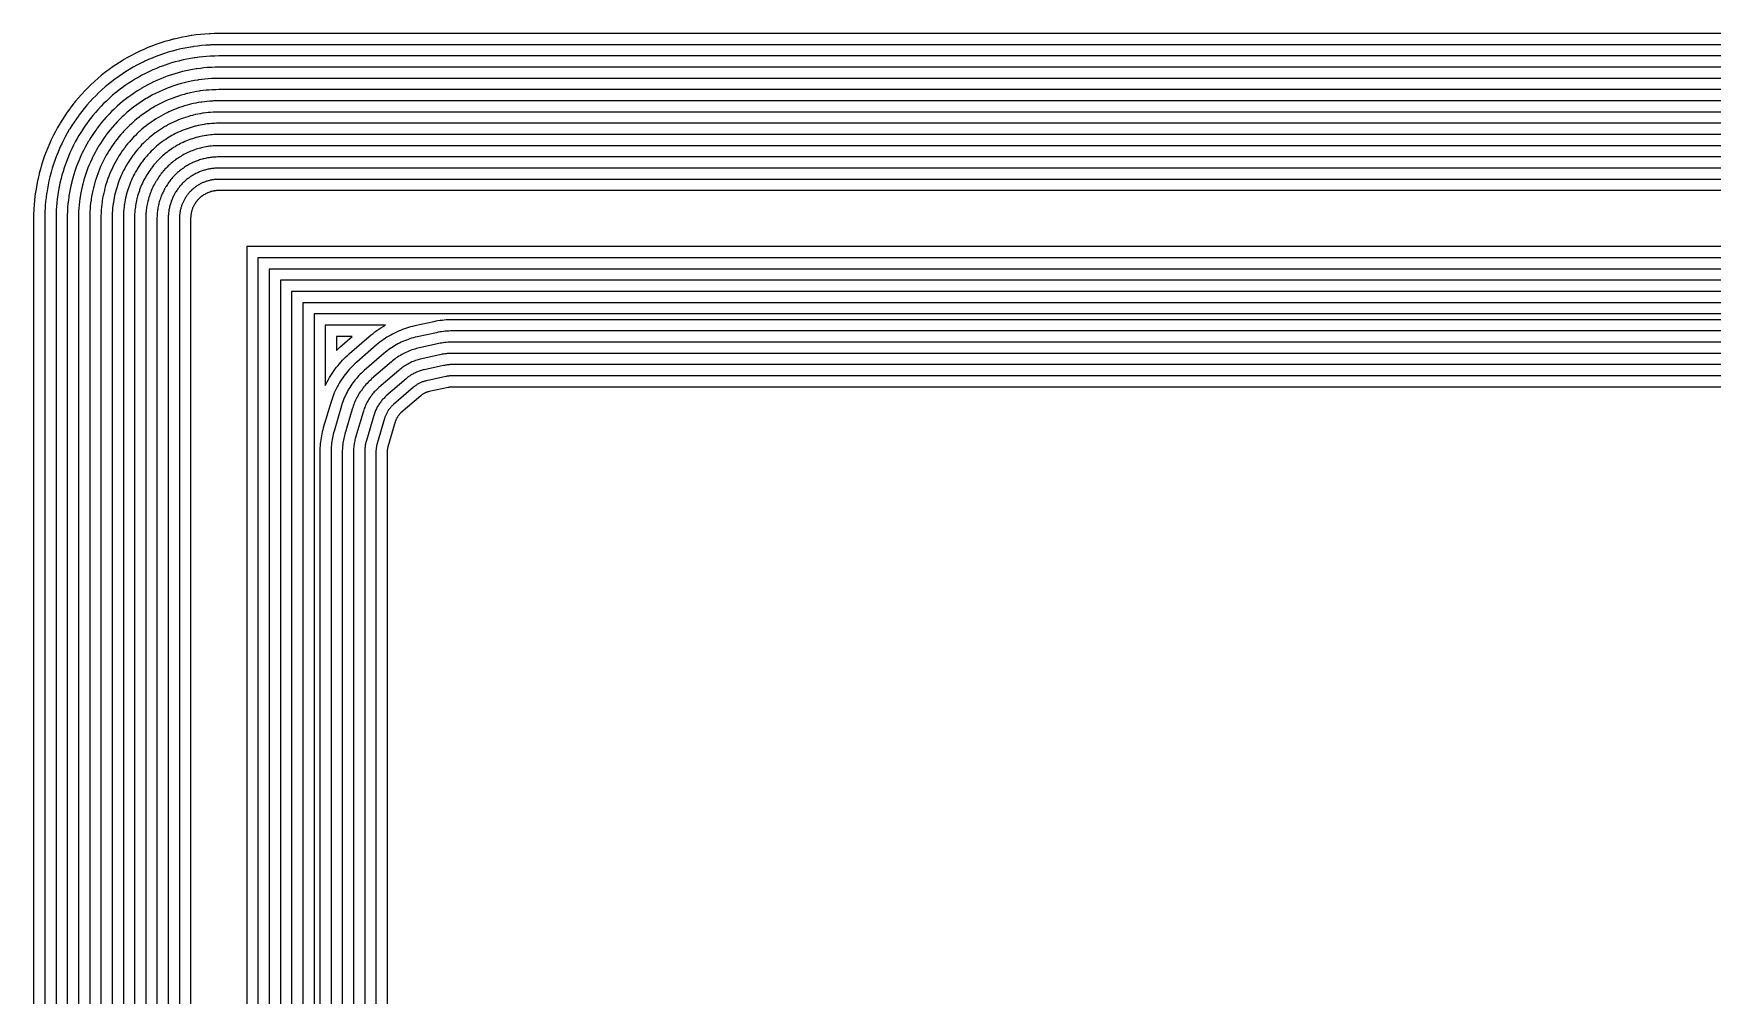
# Model space of a CAD drawing. Header units: metres. Extents: x 129.5 to 156.5, y -104.5 to -85.4.
# Drawn here: x 129.505 to 133.994, y -87.93 to -85.357 of the extents above; entities that cross this region are included whole.
import ezdxf

# ---------------------------------------------------------------- set-up
doc = ezdxf.new("R2010")
doc.units = ezdxf.units.M

msp = doc.modelspace()

# ---------------------------------------------------------------- linework, layer by layer
for points in [[(155.956, -85.357), (130, -85.357), (129.9885, -85.3571), (129.9769, -85.3576), (129.9745, -85.3577), (129.963, -85.3584), (129.9515, -85.3594), (129.94, -85.3606), (129.9286, -85.3622), (129.9262, -85.3626), (129.9148, -85.3644), (129.9034, -85.3665), (129.8921, -85.3689), (129.8809, -85.3716), (129.8785, -85.3722), (129.8674, -85.3751), (129.8563, -85.3783), (129.8453, -85.3818), (129.8344, -85.3855), (129.8321, -85.3864), (129.8213, -85.3904), (129.8106, -85.3947), (129.8, -85.3992), (129.7895, -85.404), (129.7873, -85.4051), (129.7769, -85.4101), (129.7667, -85.4154), (129.7565, -85.421), (129.7466, -85.4268), (129.7445, -85.4281), (129.7347, -85.4341), (129.725, -85.4404), (129.7155, -85.4469), (129.7061, -85.4537), (129.7042, -85.4552), (129.695, -85.4621), (129.686, -85.4694), (129.6771, -85.4768), (129.6685, -85.4844), (129.6667, -85.4861), (129.6582, -85.4939), (129.65, -85.502), (129.6419, -85.5102), (129.6341, -85.5187), (129.6324, -85.5205), (129.6248, -85.5291), (129.6174, -85.538), (129.6101, -85.547), (129.6032, -85.5562), (129.6017, -85.5581), (129.5949, -85.5675), (129.5884, -85.577), (129.5821, -85.5867), (129.5761, -85.5965), (129.5748, -85.5986), (129.569, -85.6085), (129.5634, -85.6187), (129.5581, -85.6289), (129.5531, -85.6393), (129.552, -85.6415), (129.5472, -85.652), (129.5427, -85.6626), (129.5384, -85.6733), (129.5344, -85.6841), (129.5335, -85.6864), (129.5298, -85.6973), (129.5263, -85.7083), (129.5231, -85.7194), (129.5201, -85.7305), (129.5196, -85.7329), (129.5169, -85.7441), (129.5145, -85.7554), (129.5124, -85.7668), (129.5106, -85.7782), (129.5102, -85.7806), (129.5086, -85.792), (129.5074, -85.8035), (129.5064, -85.815), (129.5057, -85.8265), (129.5056, -85.8289), (129.5051, -85.8405), (129.505, -85.852)], [(155.956, -85.387), (130, -85.387), (129.9892, -85.3871), (129.9784, -85.3875), (129.976, -85.3876), (129.9652, -85.3883), (129.9544, -85.3892), (129.9437, -85.3904), (129.933, -85.3919), (129.9306, -85.3922), (129.9199, -85.3939), (129.9093, -85.3959), (129.8987, -85.3982), (129.8882, -85.4007), (129.8858, -85.4013), (129.8754, -85.404), (129.865, -85.407), (129.8547, -85.4103), (129.8445, -85.4138), (129.8422, -85.4146), (129.8321, -85.4184), (129.822, -85.4224), (129.8121, -85.4266), (129.8023, -85.4311), (129.8001, -85.4322), (129.7904, -85.4369), (129.7808, -85.4419), (129.7713, -85.4471), (129.762, -85.4525), (129.7599, -85.4538), (129.7507, -85.4595), (129.7417, -85.4654), (129.7327, -85.4715), (129.724, -85.4778), (129.722, -85.4793), (129.7134, -85.4858), (129.705, -85.4925), (129.6967, -85.4995), (129.6886, -85.5066), (129.6868, -85.5083), (129.6789, -85.5156), (129.6712, -85.5232), (129.6636, -85.5309), (129.6563, -85.5388), (129.6546, -85.5406), (129.6475, -85.5487), (129.6405, -85.557), (129.6338, -85.5654), (129.6273, -85.574), (129.6258, -85.576), (129.6195, -85.5847), (129.6134, -85.5937), (129.6075, -85.6027), (129.6018, -85.6119), (129.6005, -85.614), (129.5951, -85.6233), (129.5899, -85.6328), (129.5849, -85.6424), (129.5802, -85.6521), (129.5791, -85.6543), (129.5746, -85.6641), (129.5704, -85.674), (129.5664, -85.6841), (129.5626, -85.6942), (129.5618, -85.6965), (129.5583, -85.7067), (129.555, -85.717), (129.552, -85.7274), (129.5493, -85.7378), (129.5487, -85.7402), (129.5462, -85.7507), (129.5439, -85.7613), (129.5419, -85.7719), (129.5402, -85.7826), (129.5399, -85.785), (129.5384, -85.7957), (129.5372, -85.8064), (129.5363, -85.8172), (129.5356, -85.828), (129.5355, -85.8304), (129.5351, -85.8412), (129.535, -85.852)], [(155.956, -85.417), (130, -85.417), (129.9899, -85.4171), (129.9799, -85.4175), (129.9774, -85.4176), (129.9674, -85.4182), (129.9574, -85.4191), (129.9474, -85.4202), (129.9374, -85.4215), (129.935, -85.4219), (129.925, -85.4235), (129.9151, -85.4253), (129.9053, -85.4274), (129.8955, -85.4298), (129.8931, -85.4304), (129.8834, -85.4329), (129.8737, -85.4357), (129.8641, -85.4388), (129.8546, -85.442), (129.8523, -85.4429), (129.8429, -85.4464), (129.8335, -85.4501), (129.8243, -85.4541), (129.8151, -85.4583), (129.8129, -85.4593), (129.8039, -85.4637), (129.7949, -85.4684), (129.7861, -85.4732), (129.7774, -85.4783), (129.7753, -85.4795), (129.7668, -85.4848), (129.7583, -85.4903), (129.75, -85.496), (129.7419, -85.5019), (129.7399, -85.5034), (129.7319, -85.5094), (129.724, -85.5157), (129.7163, -85.5222), (129.7088, -85.5289), (129.707, -85.5305), (129.6996, -85.5374), (129.6924, -85.5444), (129.6854, -85.5516), (129.6785, -85.559), (129.6769, -85.5608), (129.6702, -85.5683), (129.6637, -85.576), (129.6574, -85.5839), (129.6514, -85.5919), (129.6499, -85.5939), (129.644, -85.602), (129.6383, -85.6103), (129.6328, -85.6188), (129.6275, -85.6273), (129.6263, -85.6294), (129.6212, -85.6381), (129.6164, -85.6469), (129.6117, -85.6559), (129.6073, -85.6649), (129.6063, -85.6671), (129.6021, -85.6763), (129.5981, -85.6855), (129.5944, -85.6949), (129.5909, -85.7043), (129.59, -85.7066), (129.5868, -85.7161), (129.5837, -85.7257), (129.5809, -85.7354), (129.5784, -85.7451), (129.5778, -85.7475), (129.5754, -85.7573), (129.5733, -85.7671), (129.5715, -85.777), (129.5699, -85.787), (129.5695, -85.7894), (129.5682, -85.7994), (129.5671, -85.8094), (129.5662, -85.8194), (129.5656, -85.8294), (129.5655, -85.8319), (129.5651, -85.8419), (129.565, -85.852)], [(155.956, -85.447), (130, -85.447), (129.9907, -85.4471), (129.9814, -85.4474), (129.9789, -85.4476), (129.9696, -85.4481), (129.9603, -85.4489), (129.951, -85.45), (129.9418, -85.4512), (129.9394, -85.4516), (129.9302, -85.4531), (129.921, -85.4548), (129.9119, -85.4567), (129.9028, -85.4589), (129.9004, -85.4595), (129.8914, -85.4618), (129.8824, -85.4644), (129.8735, -85.4672), (129.8647, -85.4703), (129.8624, -85.4711), (129.8537, -85.4744), (129.845, -85.4778), (129.8364, -85.4815), (129.828, -85.4854), (129.8257, -85.4864), (129.8174, -85.4905), (129.8091, -85.4948), (129.8009, -85.4993), (129.7929, -85.504), (129.7907, -85.5053), (129.7828, -85.5102), (129.775, -85.5152), (129.7673, -85.5205), (129.7597, -85.526), (129.7578, -85.5274), (129.7503, -85.5331), (129.7431, -85.5389), (129.7359, -85.5449), (129.7289, -85.5511), (129.7271, -85.5528), (129.7203, -85.5591), (129.7136, -85.5656), (129.7071, -85.5723), (129.7008, -85.5791), (129.6991, -85.5809), (129.6929, -85.5879), (129.6869, -85.5951), (129.6811, -85.6023), (129.6754, -85.6098), (129.674, -85.6117), (129.6685, -85.6193), (129.6632, -85.627), (129.6582, -85.6348), (129.6533, -85.6427), (129.652, -85.6449), (129.6473, -85.6529), (129.6428, -85.6611), (129.6385, -85.6694), (129.6344, -85.6777), (129.6334, -85.68), (129.6295, -85.6884), (129.6258, -85.697), (129.6224, -85.7057), (129.6191, -85.7144), (129.6183, -85.7167), (129.6152, -85.7255), (129.6124, -85.7344), (129.6098, -85.7434), (129.6075, -85.7524), (129.6069, -85.7548), (129.6047, -85.7639), (129.6028, -85.773), (129.6011, -85.7822), (129.5996, -85.7914), (129.5992, -85.7938), (129.598, -85.803), (129.5969, -85.8123), (129.5961, -85.8216), (129.5956, -85.8309), (129.5954, -85.8334), (129.5951, -85.8427), (129.595, -85.852)], [(155.956, -85.477), (130, -85.477), (129.9914, -85.4771), (129.9828, -85.4774), (129.9804, -85.4775), (129.9718, -85.4781), (129.9632, -85.4788), (129.9547, -85.4797), (129.9462, -85.4809), (129.9438, -85.4813), (129.9353, -85.4826), (129.9268, -85.4842), (129.9184, -85.486), (129.9101, -85.488), (129.9077, -85.4886), (129.8994, -85.4907), (129.8911, -85.4931), (129.883, -85.4957), (129.8748, -85.4985), (129.8725, -85.4994), (129.8645, -85.5023), (129.8565, -85.5055), (129.8486, -85.5089), (129.8408, -85.5125), (129.8386, -85.5135), (129.8308, -85.5173), (129.8232, -85.5213), (129.8157, -85.5254), (129.8083, -85.5297), (129.8062, -85.531), (129.7989, -85.5355), (129.7917, -85.5402), (129.7846, -85.545), (129.7776, -85.5501), (129.7756, -85.5515), (129.7688, -85.5567), (129.7621, -85.5621), (129.7555, -85.5676), (129.7491, -85.5733), (129.7473, -85.575), (129.741, -85.5808), (129.7348, -85.5868), (129.7288, -85.593), (129.723, -85.5993), (129.7213, -85.6011), (129.7156, -85.6075), (129.7101, -85.6141), (129.7047, -85.6208), (129.6995, -85.6276), (129.6981, -85.6296), (129.693, -85.6366), (129.6882, -85.6437), (129.6835, -85.6509), (129.679, -85.6582), (129.6777, -85.6603), (129.6734, -85.6677), (129.6693, -85.6752), (129.6653, -85.6828), (129.6615, -85.6906), (129.6605, -85.6928), (129.6569, -85.7006), (129.6535, -85.7085), (129.6503, -85.7165), (129.6474, -85.7245), (129.6465, -85.7268), (129.6437, -85.735), (129.6411, -85.7431), (129.6387, -85.7514), (129.6366, -85.7597), (129.636, -85.7621), (129.634, -85.7704), (129.6322, -85.7788), (129.6306, -85.7873), (129.6293, -85.7958), (129.6289, -85.7982), (129.6277, -85.8067), (129.6268, -85.8152), (129.6261, -85.8238), (129.6255, -85.8324), (129.6254, -85.8348), (129.6251, -85.8434), (129.625, -85.852)], [(155.956, -85.507), (130, -85.507), (129.9921, -85.5071), (129.9843, -85.5074), (129.9818, -85.5075), (129.974, -85.508), (129.9662, -85.5086), (129.9584, -85.5095), (129.9506, -85.5106), (129.9482, -85.5109), (129.9404, -85.5122), (129.9327, -85.5136), (129.925, -85.5152), (129.9174, -85.5171), (129.915, -85.5177), (129.9074, -85.5197), (129.8998, -85.5218), (129.8924, -85.5242), (129.8849, -85.5268), (129.8826, -85.5276), (129.8753, -85.5303), (129.868, -85.5333), (129.8608, -85.5363), (129.8536, -85.5396), (129.8514, -85.5407), (129.8443, -85.5441), (129.8374, -85.5477), (129.8305, -85.5515), (129.8237, -85.5555), (129.8216, -85.5567), (129.8149, -85.5608), (129.8083, -85.5651), (129.8018, -85.5696), (129.7955, -85.5742), (129.7935, -85.5756), (129.7873, -85.5804), (129.7811, -85.5853), (129.7751, -85.5904), (129.7692, -85.5956), (129.7674, -85.5972), (129.7617, -85.6026), (129.756, -85.608), (129.7506, -85.6137), (129.7452, -85.6194), (129.7436, -85.6212), (129.7384, -85.6271), (129.7333, -85.6331), (129.7284, -85.6393), (129.7236, -85.6455), (129.7222, -85.6475), (129.7176, -85.6538), (129.7131, -85.6603), (129.7088, -85.6669), (129.7047, -85.6736), (129.7035, -85.6757), (129.6995, -85.6825), (129.6957, -85.6894), (129.6921, -85.6963), (129.6887, -85.7034), (129.6876, -85.7056), (129.6843, -85.7128), (129.6813, -85.72), (129.6783, -85.7273), (129.6756, -85.7346), (129.6748, -85.7369), (129.6722, -85.7444), (129.6698, -85.7518), (129.6677, -85.7594), (129.6657, -85.767), (129.6651, -85.7694), (129.6632, -85.777), (129.6616, -85.7847), (129.6602, -85.7924), (129.6589, -85.8002), (129.6586, -85.8026), (129.6575, -85.8104), (129.6566, -85.8182), (129.656, -85.826), (129.6555, -85.8338), (129.6554, -85.8363), (129.6551, -85.8441), (129.655, -85.852)], [(155.956, -85.537), (130, -85.537), (129.9929, -85.5371), (129.9858, -85.5373), (129.9833, -85.5375), (129.9762, -85.5379), (129.9691, -85.5385), (129.962, -85.5393), (129.955, -85.5402), (129.9526, -85.5406), (129.9455, -85.5417), (129.9385, -85.543), (129.9316, -85.5445), (129.9247, -85.5462), (129.9223, -85.5468), (129.9154, -85.5486), (129.9086, -85.5506), (129.9018, -85.5527), (129.895, -85.555), (129.8927, -85.5558), (129.8861, -85.5583), (129.8794, -85.561), (129.8729, -85.5638), (129.8664, -85.5667), (129.8642, -85.5678), (129.8578, -85.5709), (129.8515, -85.5742), (129.8453, -85.5776), (129.8391, -85.5812), (129.837, -85.5825), (129.831, -85.5862), (129.825, -85.5901), (129.8191, -85.5941), (129.8134, -85.5983), (129.8114, -85.5997), (129.8057, -85.604), (129.8002, -85.6085), (129.7947, -85.6131), (129.7894, -85.6178), (129.7876, -85.6194), (129.7823, -85.6243), (129.7773, -85.6293), (129.7723, -85.6343), (129.7674, -85.6396), (129.7658, -85.6414), (129.7611, -85.6467), (129.7565, -85.6522), (129.752, -85.6577), (129.7477, -85.6634), (129.7463, -85.6654), (129.7421, -85.6711), (129.7381, -85.677), (129.7342, -85.683), (129.7305, -85.689), (129.7292, -85.6911), (129.7256, -85.6973), (129.7222, -85.7035), (129.7189, -85.7098), (129.7158, -85.7162), (129.7147, -85.7184), (129.7118, -85.7249), (129.709, -85.7314), (129.7063, -85.7381), (129.7038, -85.7447), (129.703, -85.747), (129.7007, -85.7538), (129.6986, -85.7606), (129.6966, -85.7674), (129.6948, -85.7743), (129.6942, -85.7767), (129.6925, -85.7836), (129.691, -85.7905), (129.6897, -85.7975), (129.6886, -85.8046), (129.6882, -85.807), (129.6873, -85.814), (129.6865, -85.8211), (129.6859, -85.8282), (129.6855, -85.8353), (129.6853, -85.8378), (129.6851, -85.8449), (129.685, -85.852)], [(155.956, -85.567), (130, -85.567), (129.9936, -85.5671), (129.9872, -85.5673), (129.9848, -85.5674), (129.9784, -85.5678), (129.9721, -85.5684), (129.9657, -85.5691), (129.9594, -85.5699), (129.957, -85.5703), (129.9507, -85.5713), (129.9444, -85.5725), (129.9382, -85.5738), (129.9319, -85.5753), (129.9296, -85.5759), (129.9234, -85.5775), (129.9173, -85.5793), (129.9112, -85.5812), (129.9051, -85.5833), (129.9028, -85.5841), (129.8969, -85.5863), (129.8909, -85.5887), (129.8851, -85.5912), (129.8793, -85.5939), (129.877, -85.5949), (129.8713, -85.5977), (129.8656, -85.6006), (129.8601, -85.6037), (129.8545, -85.6069), (129.8524, -85.6082), (129.847, -85.6115), (129.8417, -85.615), (129.8364, -85.6186), (129.8312, -85.6224), (129.8293, -85.6238), (129.8242, -85.6277), (129.8192, -85.6317), (129.8143, -85.6358), (129.8095, -85.64), (129.8077, -85.6417), (129.803, -85.646), (129.7985, -85.6505), (129.794, -85.655), (129.7897, -85.6597), (129.788, -85.6615), (129.7838, -85.6663), (129.7797, -85.6712), (129.7757, -85.6762), (129.7718, -85.6813), (129.7704, -85.6832), (129.7666, -85.6884), (129.763, -85.6937), (129.7595, -85.699), (129.7562, -85.7044), (129.7549, -85.7065), (129.7517, -85.7121), (129.7486, -85.7176), (129.7457, -85.7233), (129.7429, -85.729), (129.7419, -85.7313), (129.7392, -85.7371), (129.7367, -85.7429), (129.7343, -85.7489), (129.7321, -85.7548), (129.7313, -85.7571), (129.7292, -85.7632), (129.7273, -85.7693), (129.7255, -85.7754), (129.7239, -85.7816), (129.7233, -85.7839), (129.7218, -85.7902), (129.7205, -85.7964), (129.7193, -85.8027), (129.7183, -85.809), (129.7179, -85.8114), (129.7171, -85.8177), (129.7164, -85.8241), (129.7158, -85.8304), (129.7154, -85.8368), (129.7153, -85.8392), (129.7151, -85.8456), (129.715, -85.852)], [(155.956, -85.597), (130, -85.597), (129.9944, -85.5971), (129.9887, -85.5973), (129.9863, -85.5974), (129.9806, -85.5977), (129.975, -85.5982), (129.9694, -85.5988), (129.9638, -85.5996), (129.9614, -85.6), (129.9558, -85.6009), (129.9502, -85.6019), (129.9447, -85.6031), (129.9392, -85.6044), (129.9369, -85.605), (129.9314, -85.6064), (129.926, -85.608), (129.9206, -85.6097), (129.9153, -85.6115), (129.9129, -85.6123), (129.9077, -85.6143), (129.9024, -85.6164), (129.8972, -85.6186), (129.8921, -85.621), (129.8899, -85.622), (129.8848, -85.6245), (129.8798, -85.6271), (129.8748, -85.6298), (129.87, -85.6327), (129.8679, -85.6339), (129.8631, -85.6369), (129.8583, -85.64), (129.8537, -85.6432), (129.8491, -85.6465), (129.8471, -85.6479), (129.8426, -85.6513), (129.8382, -85.6549), (129.8339, -85.6585), (129.8297, -85.6622), (129.8279, -85.6639), (129.8237, -85.6677), (129.8197, -85.6717), (129.8157, -85.6757), (129.8119, -85.6799), (129.8102, -85.6817), (129.8065, -85.6859), (129.8029, -85.6902), (129.7993, -85.6946), (129.7959, -85.6991), (129.7945, -85.7011), (129.7912, -85.7057), (129.788, -85.7103), (129.7849, -85.7151), (129.7819, -85.7199), (129.7807, -85.722), (129.7778, -85.7268), (129.7751, -85.7318), (129.7725, -85.7368), (129.77, -85.7419), (129.769, -85.7441), (129.7666, -85.7492), (129.7644, -85.7544), (129.7623, -85.7597), (129.7603, -85.7649), (129.7595, -85.7673), (129.7577, -85.7726), (129.756, -85.778), (129.7544, -85.7834), (129.753, -85.7889), (129.7524, -85.7912), (129.7511, -85.7967), (129.7499, -85.8022), (129.7489, -85.8078), (129.748, -85.8134), (129.7476, -85.8158), (129.7468, -85.8214), (129.7462, -85.827), (129.7457, -85.8326), (129.7454, -85.8383), (129.7453, -85.8407), (129.7451, -85.8464), (129.745, -85.852)], [(155.956, -85.627), (130, -85.627), (129.9951, -85.627), (129.9902, -85.6272), (129.9877, -85.6273), (129.9828, -85.6276), (129.9779, -85.6281), (129.9731, -85.6286), (129.9682, -85.6293), (129.9658, -85.6296), (129.9609, -85.6304), (129.9561, -85.6313), (129.9513, -85.6323), (129.9465, -85.6335), (129.9441, -85.6341), (129.9394, -85.6353), (129.9347, -85.6367), (129.93, -85.6382), (129.9254, -85.6398), (129.9231, -85.6406), (129.9184, -85.6423), (129.9139, -85.6441), (129.9094, -85.646), (129.9049, -85.6481), (129.9027, -85.6491), (129.8983, -85.6513), (129.8939, -85.6536), (129.8896, -85.6559), (129.8854, -85.6584), (129.8833, -85.6597), (129.8791, -85.6622), (129.875, -85.6649), (129.8709, -85.6677), (129.867, -85.6706), (129.865, -85.672), (129.8611, -85.675), (129.8573, -85.6781), (129.8535, -85.6812), (129.8498, -85.6845), (129.848, -85.6861), (129.8444, -85.6895), (129.8409, -85.6929), (129.8375, -85.6964), (129.8341, -85.7), (129.8325, -85.7018), (129.8292, -85.7055), (129.8261, -85.7093), (129.823, -85.7131), (129.82, -85.717), (129.8186, -85.719), (129.8157, -85.7229), (129.8129, -85.727), (129.8102, -85.7311), (129.8077, -85.7353), (129.8064, -85.7374), (129.8039, -85.7416), (129.8016, -85.7459), (129.7993, -85.7503), (129.7971, -85.7547), (129.7961, -85.7569), (129.794, -85.7614), (129.7921, -85.7659), (129.7903, -85.7704), (129.7886, -85.7751), (129.7878, -85.7774), (129.7862, -85.782), (129.7847, -85.7867), (129.7833, -85.7914), (129.7821, -85.7961), (129.7815, -85.7985), (129.7803, -85.8033), (129.7793, -85.8081), (129.7784, -85.8129), (129.7776, -85.8178), (129.7773, -85.8202), (129.7766, -85.8251), (129.7761, -85.8299), (129.7756, -85.8348), (129.7753, -85.8397), (129.7752, -85.8422), (129.775, -85.8471), (129.775, -85.852)], [(155.956, -85.657), (130, -85.657), (129.9958, -85.657), (129.9917, -85.6572), (129.9892, -85.6573), (129.985, -85.6576), (129.9809, -85.6579), (129.9767, -85.6584), (129.9726, -85.6589), (129.9702, -85.6593), (129.9661, -85.66), (129.962, -85.6607), (129.9579, -85.6616), (129.9538, -85.6626), (129.9514, -85.6632), (129.9474, -85.6642), (129.9434, -85.6654), (129.9394, -85.6666), (129.9355, -85.668), (129.9332, -85.6688), (129.9292, -85.6703), (129.9254, -85.6718), (129.9215, -85.6735), (129.9177, -85.6752), (129.9155, -85.6763), (129.9118, -85.6781), (129.9081, -85.68), (129.9044, -85.682), (129.9008, -85.6841), (129.8987, -85.6854), (129.8952, -85.6876), (129.8917, -85.6899), (129.8882, -85.6922), (129.8848, -85.6947), (129.8829, -85.6961), (129.8795, -85.6986), (129.8763, -85.7013), (129.8731, -85.7039), (129.87, -85.7067), (129.8681, -85.7084), (129.8651, -85.7112), (129.8621, -85.7141), (129.8592, -85.7171), (129.8564, -85.7201), (129.8547, -85.722), (129.8519, -85.7251), (129.8493, -85.7283), (129.8466, -85.7315), (129.8441, -85.7349), (129.8427, -85.7368), (129.8402, -85.7402), (129.8379, -85.7437), (129.8356, -85.7472), (129.8334, -85.7507), (129.8321, -85.7528), (129.83, -85.7564), (129.828, -85.7601), (129.8261, -85.7638), (129.8243, -85.7675), (129.8232, -85.7697), (129.8215, -85.7735), (129.8198, -85.7774), (129.8183, -85.7812), (129.8168, -85.7852), (129.816, -85.7875), (129.8146, -85.7914), (129.8134, -85.7954), (129.8122, -85.7994), (129.8112, -85.8034), (129.8106, -85.8058), (129.8096, -85.8099), (129.8087, -85.814), (129.808, -85.8181), (129.8073, -85.8222), (129.8069, -85.8246), (129.8064, -85.8287), (129.8059, -85.8329), (129.8056, -85.837), (129.8053, -85.8412), (129.8052, -85.8437), (129.805, -85.8478), (129.805, -85.852)], [(155.956, -85.687), (130, -85.687), (129.9966, -85.687), (129.9931, -85.6872), (129.9907, -85.6873), (129.9872, -85.6875), (129.9838, -85.6878), (129.9804, -85.6882), (129.977, -85.6886), (129.9746, -85.689), (129.9712, -85.6895), (129.9678, -85.6902), (129.9644, -85.6909), (129.9611, -85.6917), (129.9587, -85.6923), (129.9554, -85.6931), (129.9521, -85.6941), (129.9488, -85.6951), (129.9456, -85.6962), (129.9433, -85.6971), (129.94, -85.6983), (129.9369, -85.6995), (129.9337, -85.7009), (129.9306, -85.7023), (129.9284, -85.7034), (129.9253, -85.7049), (129.9222, -85.7065), (129.9192, -85.7081), (129.9162, -85.7099), (129.9141, -85.7111), (129.9112, -85.7129), (129.9083, -85.7148), (129.9055, -85.7167), (129.9027, -85.7188), (129.9007, -85.7202), (129.898, -85.7223), (129.8953, -85.7244), (129.8927, -85.7267), (129.8901, -85.7289), (129.8883, -85.7306), (129.8858, -85.7329), (129.8833, -85.7353), (129.8809, -85.7378), (129.8786, -85.7403), (129.8769, -85.7421), (129.8747, -85.7447), (129.8724, -85.7473), (129.8703, -85.75), (129.8682, -85.7527), (129.8668, -85.7547), (129.8647, -85.7575), (129.8628, -85.7603), (129.8609, -85.7632), (129.8591, -85.7661), (129.8579, -85.7682), (129.8561, -85.7712), (129.8545, -85.7742), (129.8529, -85.7773), (129.8514, -85.7804), (129.8503, -85.7826), (129.8489, -85.7857), (129.8475, -85.7889), (129.8463, -85.792), (129.8451, -85.7953), (129.8442, -85.7976), (129.8431, -85.8008), (129.8421, -85.8041), (129.8411, -85.8074), (129.8403, -85.8107), (129.8397, -85.8131), (129.8389, -85.8164), (129.8382, -85.8198), (129.8375, -85.8232), (129.837, -85.8266), (129.8366, -85.829), (129.8362, -85.8324), (129.8358, -85.8358), (129.8355, -85.8392), (129.8353, -85.8427), (129.8352, -85.8451), (129.835, -85.8486), (129.835, -85.852)], [(155.956, -85.717), (130, -85.717), (129.9973, -85.717), (129.9946, -85.7171), (129.9922, -85.7172), (129.9895, -85.7174), (129.9868, -85.7176), (129.9841, -85.7179), (129.9814, -85.7183), (129.979, -85.7187), (129.9763, -85.7191), (129.9737, -85.7196), (129.971, -85.7201), (129.9684, -85.7208), (129.966, -85.7214), (129.9634, -85.722), (129.9608, -85.7228), (129.9582, -85.7236), (129.9557, -85.7245), (129.9534, -85.7253), (129.9508, -85.7263), (129.9483, -85.7273), (129.9459, -85.7283), (129.9434, -85.7295), (129.9412, -85.7305), (129.9388, -85.7317), (129.9364, -85.7329), (129.934, -85.7342), (129.9317, -85.7356), (129.9296, -85.7369), (129.9273, -85.7383), (129.925, -85.7397), (129.9228, -85.7413), (129.9206, -85.7429), (129.9186, -85.7443), (129.9165, -85.7459), (129.9143, -85.7476), (129.9123, -85.7494), (129.9103, -85.7512), (129.9084, -85.7528), (129.9065, -85.7546), (129.9045, -85.7565), (129.9026, -85.7585), (129.9008, -85.7604), (129.8992, -85.7623), (129.8974, -85.7643), (129.8956, -85.7663), (129.8939, -85.7685), (129.8923, -85.7706), (129.8909, -85.7726), (129.8893, -85.7748), (129.8877, -85.777), (129.8863, -85.7793), (129.8849, -85.7816), (129.8836, -85.7837), (129.8822, -85.786), (129.8809, -85.7884), (129.8797, -85.7908), (129.8785, -85.7932), (129.8775, -85.7954), (129.8763, -85.7979), (129.8753, -85.8003), (129.8743, -85.8028), (129.8733, -85.8054), (129.8725, -85.8077), (129.8716, -85.8102), (129.8708, -85.8128), (129.87, -85.8154), (129.8694, -85.818), (129.8688, -85.8204), (129.8681, -85.823), (129.8676, -85.8257), (129.8671, -85.8283), (129.8667, -85.831), (129.8663, -85.8334), (129.8659, -85.8361), (129.8656, -85.8388), (129.8654, -85.8415), (129.8652, -85.8442), (129.8651, -85.8466), (129.865, -85.8493), (129.865, -85.852)], [(155.956, -85.747), (130, -85.747), (129.998, -85.747), (129.9961, -85.7471), (129.9936, -85.7472), (129.9917, -85.7473), (129.9897, -85.7475), (129.9878, -85.7477), (129.9858, -85.748), (129.9834, -85.7483), (129.9814, -85.7486), (129.9795, -85.749), (129.9776, -85.7494), (129.9757, -85.7499), (129.9733, -85.7505), (129.9714, -85.751), (129.9695, -85.7515), (129.9676, -85.7521), (129.9658, -85.7527), (129.9635, -85.7536), (129.9616, -85.7543), (129.9598, -85.755), (129.958, -85.7558), (129.9562, -85.7566), (129.954, -85.7576), (129.9522, -85.7585), (129.9505, -85.7594), (129.9488, -85.7603), (129.9471, -85.7613), (129.945, -85.7626), (129.9433, -85.7636), (129.9417, -85.7647), (129.94, -85.7658), (129.9384, -85.7669), (129.9365, -85.7684), (129.9349, -85.7696), (129.9334, -85.7708), (129.9319, -85.7721), (129.9304, -85.7734), (129.9286, -85.775), (129.9272, -85.7764), (129.9257, -85.7777), (129.9244, -85.7792), (129.923, -85.7806), (129.9214, -85.7824), (129.9201, -85.7839), (129.9188, -85.7854), (129.9176, -85.7869), (129.9164, -85.7885), (129.9149, -85.7904), (129.9138, -85.792), (129.9127, -85.7937), (129.9116, -85.7953), (129.9106, -85.797), (129.9093, -85.7991), (129.9083, -85.8008), (129.9074, -85.8025), (129.9065, -85.8042), (129.9056, -85.806), (129.9046, -85.8082), (129.9038, -85.81), (129.903, -85.8118), (129.9023, -85.8136), (129.9016, -85.8155), (129.9007, -85.8178), (129.9001, -85.8196), (129.8995, -85.8215), (129.899, -85.8234), (129.8985, -85.8253), (129.8979, -85.8277), (129.8974, -85.8296), (129.897, -85.8315), (129.8966, -85.8334), (129.8963, -85.8354), (129.896, -85.8378), (129.8957, -85.8398), (129.8955, -85.8417), (129.8953, -85.8437), (129.8952, -85.8456), (129.8951, -85.8481), (129.895, -85.85), (129.895, -85.852)], [(155.956, -85.777), (130, -85.777), (129.9988, -85.777), (129.9975, -85.777), (129.9951, -85.7772), (129.9939, -85.7772), (129.9926, -85.7773), (129.9914, -85.7775), (129.9902, -85.7776), (129.9878, -85.778), (129.9866, -85.7782), (129.9854, -85.7784), (129.9842, -85.7787), (129.983, -85.779), (129.9806, -85.7796), (129.9794, -85.7799), (129.9782, -85.7802), (129.9771, -85.7806), (129.9759, -85.781), (129.9736, -85.7818), (129.9724, -85.7822), (129.9713, -85.7827), (129.9702, -85.7832), (129.9691, -85.7837), (129.9668, -85.7847), (129.9657, -85.7853), (129.9646, -85.7858), (129.9636, -85.7864), (129.9625, -85.7871), (129.9604, -85.7883), (129.9594, -85.789), (129.9583, -85.7896), (129.9573, -85.7903), (129.9563, -85.791), (129.9543, -85.7925), (129.9534, -85.7932), (129.9524, -85.794), (129.9515, -85.7948), (129.9506, -85.7956), (129.9487, -85.7973), (129.9478, -85.7981), (129.947, -85.799), (129.9461, -85.7998), (129.9453, -85.8007), (129.9436, -85.8026), (129.9428, -85.8035), (129.942, -85.8044), (129.9412, -85.8054), (129.9405, -85.8063), (129.939, -85.8083), (129.9383, -85.8093), (129.9376, -85.8103), (129.937, -85.8114), (129.9363, -85.8124), (129.9351, -85.8145), (129.9344, -85.8156), (129.9338, -85.8166), (129.9333, -85.8177), (129.9327, -85.8188), (129.9317, -85.8211), (129.9312, -85.8222), (129.9307, -85.8233), (129.9302, -85.8244), (129.9298, -85.8256), (129.929, -85.8279), (129.9286, -85.8291), (129.9282, -85.8302), (129.9279, -85.8314), (129.9276, -85.8326), (129.927, -85.835), (129.9267, -85.8362), (129.9264, -85.8374), (129.9262, -85.8386), (129.926, -85.8398), (129.9256, -85.8422), (129.9255, -85.8434), (129.9253, -85.8446), (129.9252, -85.8459), (129.9252, -85.8471), (129.925, -85.8495), (129.925, -85.8508), (129.925, -85.852)], [(129.505, -85.852), (129.505, -103.992)], [(129.535, -85.852), (129.535, -103.992)], [(129.565, -85.852), (129.565, -103.992)], [(129.595, -85.852), (129.595, -103.992)], [(129.625, -85.852), (129.625, -103.992)], [(129.655, -85.852), (129.655, -103.992)], [(129.685, -85.852), (129.685, -103.992)], [(129.715, -85.852), (129.715, -103.992)], [(129.745, -85.852), (129.745, -103.992)], [(129.775, -85.852), (129.775, -103.992)], [(129.805, -85.852), (129.805, -103.992)], [(129.835, -85.852), (129.835, -103.992)], [(129.865, -85.852), (129.865, -103.992)], [(129.895, -85.852), (129.895, -103.992)], [(129.925, -85.852), (129.925, -103.992)], [(130.075, -85.927), (130.075, -103.917), (155.881, -103.917), (155.881, -85.927), (130.075, -85.927)], [(130.105, -85.957), (130.105, -103.887), (155.851, -103.887), (155.851, -85.957), (130.105, -85.957)], [(130.135, -85.987), (130.135, -103.857), (155.821, -103.857), (155.821, -85.987), (130.135, -85.987)], [(130.165, -86.017), (130.165, -103.827), (155.791, -103.827), (155.791, -86.017), (130.165, -86.017)], [(130.195, -86.047), (130.195, -103.797), (155.761, -103.797), (155.761, -86.047), (130.195, -86.047)], [(130.225, -86.077), (130.225, -103.767), (155.731, -103.767), (155.731, -86.077), (130.225, -86.077)], [(130.255, -86.107), (130.255, -103.737), (155.701, -103.737), (155.701, -86.107), (130.255, -86.107)], [(155.3315, -86.1225), (130.6245, -86.1225), (130.619, -86.1226), (130.6136, -86.1228), (130.6081, -86.1231), (130.6026, -86.1235), (130.5972, -86.1241), (130.5918, -86.1248), (130.5864, -86.1257), (130.581, -86.1267), (130.5756, -86.1278), (130.5241, -86.139), (130.5185, -86.1403), (130.5129, -86.1417), (130.5074, -86.1433), (130.5019, -86.145), (130.4965, -86.1468), (130.4911, -86.1488), (130.4857, -86.1509), (130.4804, -86.1531), (130.4752, -86.1555), (130.47, -86.158), (130.4649, -86.1607), (130.4599, -86.1634), (130.4549, -86.1663), (130.45, -86.1693), (130.4452, -86.1725), (130.4405, -86.1757), (130.4358, -86.1791), (130.4312, -86.1826), (130.4268, -86.1862), (130.4224, -86.1899), (130.3696, -86.2356), (130.3653, -86.2394), (130.3611, -86.2433), (130.357, -86.2473), (130.3531, -86.2514), (130.3492, -86.2556), (130.3454, -86.2599), (130.3418, -86.2643), (130.3382, -86.2688), (130.3348, -86.2733), (130.3315, -86.278), (130.3283, -86.2827), (130.3252, -86.2875), (130.3222, -86.2924), (130.3194, -86.2974), (130.3166, -86.3024), (130.314, -86.3075), (130.3116, -86.3126), (130.3092, -86.3178), (130.307, -86.3231), (130.3049, -86.3284), (130.303, -86.3338), (130.3012, -86.3392), (130.2995, -86.3447), (130.2798, -86.4117), (130.2783, -86.417), (130.277, -86.4223), (130.2758, -86.4276), (130.2747, -86.433), (130.2737, -86.4384), (130.2728, -86.4438), (130.2721, -86.4492), (130.2715, -86.4546), (130.2711, -86.4601), (130.2708, -86.4656), (130.2706, -86.471), (130.2705, -86.4765)], [(130.285, -86.137), (130.285, -86.2986), (130.2871, -86.2942), (130.2901, -86.2884), (130.2932, -86.2827), (130.2964, -86.2771), (130.2997, -86.2716), (130.3032, -86.2662), (130.3068, -86.2608), (130.3106, -86.2556), (130.3145, -86.2504), (130.3185, -86.2454), (130.3226, -86.2404), (130.3269, -86.2356), (130.3313, -86.2308), (130.3358, -86.2262), (130.3404, -86.2217), (130.3451, -86.2173), (130.3499, -86.213), (130.4027, -86.1672), (130.4077, -86.163), (130.4128, -86.159), (130.4179, -86.155), (130.4232, -86.1512), (130.4285, -86.1475), (130.434, -86.144), (130.4395, -86.1406), (130.4451, -86.1373), (130.4457, -86.137), (130.285, -86.137)], [(155.3315, -86.1525), (130.6245, -86.1525), (130.6197, -86.1526), (130.615, -86.1527), (130.6102, -86.153), (130.6055, -86.1534), (130.6008, -86.1539), (130.596, -86.1545), (130.5913, -86.1553), (130.5866, -86.1561), (130.582, -86.1571), (130.5305, -86.1683), (130.5256, -86.1694), (130.5208, -86.1706), (130.516, -86.172), (130.5112, -86.1735), (130.5065, -86.1751), (130.5018, -86.1768), (130.4971, -86.1787), (130.4925, -86.1806), (130.488, -86.1827), (130.4835, -86.1849), (130.479, -86.1872), (130.4746, -86.1896), (130.4703, -86.1921), (130.4661, -86.1947), (130.4619, -86.1974), (130.4578, -86.2002), (130.4537, -86.2032), (130.4497, -86.2062), (130.4458, -86.2093), (130.442, -86.2126), (130.3892, -86.2583), (130.3855, -86.2616), (130.3819, -86.265), (130.3783, -86.2685), (130.3749, -86.272), (130.3715, -86.2757), (130.3682, -86.2794), (130.365, -86.2832), (130.362, -86.2871), (130.359, -86.2911), (130.3561, -86.2951), (130.3533, -86.2993), (130.3506, -86.3034), (130.348, -86.3077), (130.3456, -86.312), (130.3432, -86.3163), (130.3409, -86.3208), (130.3388, -86.3252), (130.3367, -86.3298), (130.3348, -86.3344), (130.333, -86.339), (130.3313, -86.3437), (130.3297, -86.3484), (130.3283, -86.3531), (130.3086, -86.4202), (130.3073, -86.4247), (130.3061, -86.4293), (130.3051, -86.434), (130.3041, -86.4386), (130.3033, -86.4433), (130.3025, -86.448), (130.3019, -86.4528), (130.3014, -86.4575), (130.301, -86.4622), (130.3007, -86.467), (130.3006, -86.4717), (130.3005, -86.4765)], [(130.315, -86.167), (130.315, -86.2045), (130.3196, -86.2), (130.3249, -86.1951), (130.3303, -86.1903), (130.3571, -86.167), (130.315, -86.167)], [(155.3315, -86.1825), (130.6245, -86.1825), (130.6205, -86.1825), (130.6164, -86.1827), (130.6124, -86.1829), (130.6083, -86.1833), (130.6043, -86.1837), (130.6003, -86.1842), (130.5963, -86.1849), (130.5923, -86.1856), (130.5884, -86.1864), (130.5369, -86.1976), (130.5327, -86.1985), (130.5286, -86.1996), (130.5245, -86.2008), (130.5205, -86.202), (130.5164, -86.2034), (130.5124, -86.2049), (130.5085, -86.2064), (130.5046, -86.2081), (130.5007, -86.2098), (130.4969, -86.2117), (130.4931, -86.2136), (130.4894, -86.2157), (130.4857, -86.2178), (130.4821, -86.22), (130.4785, -86.2224), (130.475, -86.2248), (130.4716, -86.2273), (130.4682, -86.2298), (130.4649, -86.2325), (130.4617, -86.2352), (130.4089, -86.281), (130.4057, -86.2838), (130.4026, -86.2867), (130.3996, -86.2896), (130.3967, -86.2927), (130.3938, -86.2958), (130.391, -86.2989), (130.3883, -86.3022), (130.3857, -86.3055), (130.3832, -86.3089), (130.3807, -86.3123), (130.3783, -86.3158), (130.376, -86.3193), (130.3738, -86.3229), (130.3717, -86.3266), (130.3697, -86.3303), (130.3678, -86.3341), (130.366, -86.3379), (130.3643, -86.3417), (130.3626, -86.3456), (130.3611, -86.3496), (130.3597, -86.3535), (130.3583, -86.3575), (130.3571, -86.3616), (130.3374, -86.4286), (130.3363, -86.4325), (130.3353, -86.4364), (130.3344, -86.4404), (130.3336, -86.4443), (130.3329, -86.4483), (130.3322, -86.4523), (130.3317, -86.4563), (130.3313, -86.4603), (130.3309, -86.4644), (130.3307, -86.4684), (130.3305, -86.4725), (130.3305, -86.4765)], [(155.3315, -86.2125), (130.6245, -86.2125), (130.6212, -86.2125), (130.6178, -86.2127), (130.6145, -86.2129), (130.6112, -86.2131), (130.6079, -86.2135), (130.6046, -86.2139), (130.6013, -86.2144), (130.598, -86.215), (130.5947, -86.2157), (130.5432, -86.2269), (130.5398, -86.2277), (130.5364, -86.2286), (130.5331, -86.2295), (130.5297, -86.2306), (130.5264, -86.2317), (130.5231, -86.2329), (130.5199, -86.2342), (130.5167, -86.2355), (130.5135, -86.237), (130.5103, -86.2385), (130.5072, -86.2401), (130.5041, -86.2418), (130.5011, -86.2436), (130.4981, -86.2454), (130.4952, -86.2473), (130.4923, -86.2493), (130.4895, -86.2513), (130.4867, -86.2535), (130.484, -86.2556), (130.4813, -86.2579), (130.4285, -86.3037), (130.4259, -86.306), (130.4234, -86.3083), (130.4209, -86.3108), (130.4185, -86.3133), (130.4161, -86.3158), (130.4138, -86.3184), (130.4116, -86.3211), (130.4094, -86.3238), (130.4073, -86.3266), (130.4053, -86.3294), (130.4034, -86.3323), (130.4015, -86.3352), (130.3997, -86.3382), (130.3979, -86.3412), (130.3963, -86.3443), (130.3947, -86.3474), (130.3932, -86.3505), (130.3918, -86.3537), (130.3904, -86.3569), (130.3892, -86.3601), (130.388, -86.3634), (130.3869, -86.3667), (130.3859, -86.37), (130.3662, -86.4371), (130.3653, -86.4403), (130.3644, -86.4435), (130.3637, -86.4467), (130.363, -86.45), (130.3624, -86.4533), (130.3619, -86.4566), (130.3615, -86.4599), (130.3611, -86.4632), (130.3609, -86.4665), (130.3607, -86.4698), (130.3605, -86.4732), (130.3605, -86.4765)], [(155.3315, -86.2425), (130.6245, -86.2425), (130.6219, -86.2425), (130.6193, -86.2426), (130.6167, -86.2428), (130.614, -86.243), (130.6114, -86.2433), (130.6088, -86.2436), (130.6063, -86.244), (130.6037, -86.2445), (130.6011, -86.245), (130.5496, -86.2562), (130.5469, -86.2568), (130.5443, -86.2575), (130.5416, -86.2583), (130.539, -86.2591), (130.5364, -86.26), (130.5338, -86.2609), (130.5313, -86.2619), (130.5287, -86.263), (130.5262, -86.2641), (130.5238, -86.2653), (130.5213, -86.2666), (130.5189, -86.2679), (130.5165, -86.2693), (130.5142, -86.2707), (130.5119, -86.2722), (130.5096, -86.2738), (130.5074, -86.2754), (130.5052, -86.2771), (130.5031, -86.2788), (130.501, -86.2806), (130.4482, -86.3263), (130.4461, -86.3281), (130.4441, -86.33), (130.4422, -86.3319), (130.4403, -86.3339), (130.4384, -86.3359), (130.4366, -86.3379), (130.4349, -86.34), (130.4332, -86.3422), (130.4315, -86.3444), (130.4299, -86.3466), (130.4284, -86.3488), (130.4269, -86.3511), (130.4255, -86.3535), (130.4241, -86.3558), (130.4228, -86.3582), (130.4216, -86.3607), (130.4204, -86.3631), (130.4193, -86.3656), (130.4182, -86.3682), (130.4172, -86.3707), (130.4163, -86.3733), (130.4154, -86.3759), (130.4146, -86.3785), (130.395, -86.4455), (130.3942, -86.448), (130.3936, -86.4506), (130.393, -86.4531), (130.3925, -86.4557), (130.392, -86.4583), (130.3916, -86.4608), (130.3913, -86.4634), (130.391, -86.466), (130.3908, -86.4687), (130.3906, -86.4713), (130.3905, -86.4739), (130.3905, -86.4765)], [(155.3315, -86.2725), (130.6245, -86.2725), (130.6226, -86.2725), (130.6207, -86.2726), (130.6188, -86.2727), (130.6169, -86.2729), (130.615, -86.2731), (130.6131, -86.2733), (130.6112, -86.2736), (130.6094, -86.2739), (130.6075, -86.2743), (130.556, -86.2855), (130.554, -86.286), (130.5521, -86.2865), (130.5502, -86.287), (130.5483, -86.2876), (130.5464, -86.2883), (130.5445, -86.289), (130.5426, -86.2897), (130.5408, -86.2905), (130.539, -86.2913), (130.5372, -86.2922), (130.5354, -86.2931), (130.5337, -86.294), (130.5319, -86.2951), (130.5302, -86.2961), (130.5285, -86.2972), (130.5269, -86.2983), (130.5253, -86.2995), (130.5237, -86.3007), (130.5221, -86.302), (130.5206, -86.3032), (130.4678, -86.349), (130.4663, -86.3503), (130.4649, -86.3517), (130.4634, -86.3531), (130.4621, -86.3545), (130.4607, -86.356), (130.4594, -86.3574), (130.4581, -86.359), (130.4569, -86.3605), (130.4557, -86.3621), (130.4545, -86.3637), (130.4534, -86.3654), (130.4524, -86.367), (130.4513, -86.3687), (130.4503, -86.3705), (130.4494, -86.3722), (130.4485, -86.374), (130.4476, -86.3758), (130.4468, -86.3776), (130.446, -86.3794), (130.4453, -86.3813), (130.4446, -86.3831), (130.444, -86.385), (130.4434, -86.3869), (130.4237, -86.454), (130.4232, -86.4558), (130.4228, -86.4576), (130.4223, -86.4595), (130.4219, -86.4614), (130.4216, -86.4632), (130.4213, -86.4651), (130.4211, -86.467), (130.4209, -86.4689), (130.4207, -86.4708), (130.4206, -86.4727), (130.4205, -86.4746), (130.4205, -86.4765)], [(155.3315, -86.3025), (130.6245, -86.3025), (130.6233, -86.3025), (130.6221, -86.3026), (130.6209, -86.3026), (130.6197, -86.3027), (130.6186, -86.3029), (130.6174, -86.303), (130.6162, -86.3032), (130.615, -86.3034), (130.6139, -86.3036), (130.5624, -86.3148), (130.5611, -86.3151), (130.5599, -86.3154), (130.5587, -86.3158), (130.5575, -86.3162), (130.5564, -86.3166), (130.5552, -86.317), (130.554, -86.3174), (130.5529, -86.3179), (130.5517, -86.3184), (130.5506, -86.319), (130.5495, -86.3196), (130.5484, -86.3202), (130.5473, -86.3208), (130.5463, -86.3215), (130.5452, -86.3221), (130.5442, -86.3228), (130.5432, -86.3236), (130.5422, -86.3243), (130.5412, -86.3251), (130.5402, -86.3259), (130.4874, -86.3717), (130.4865, -86.3725), (130.4856, -86.3733), (130.4847, -86.3742), (130.4839, -86.3751), (130.483, -86.376), (130.4822, -86.377), (130.4814, -86.3779), (130.4806, -86.3789), (130.4799, -86.3799), (130.4792, -86.3809), (130.4785, -86.3819), (130.4778, -86.383), (130.4771, -86.384), (130.4765, -86.3851), (130.4759, -86.3862), (130.4754, -86.3873), (130.4748, -86.3884), (130.4743, -86.3895), (130.4738, -86.3907), (130.4734, -86.3918), (130.473, -86.393), (130.4726, -86.3942), (130.4722, -86.3954), (130.4525, -86.4624), (130.4522, -86.4636), (130.4519, -86.4647), (130.4516, -86.4659), (130.4514, -86.467), (130.4512, -86.4682), (130.451, -86.4694), (130.4509, -86.4706), (130.4507, -86.4717), (130.4506, -86.4729), (130.4506, -86.4741), (130.4505, -86.4753), (130.4505, -86.4765)], [(130.2705, -86.4765), (130.2705, -103.3675)], [(130.3005, -86.4765), (130.3005, -103.3675)], [(130.3305, -86.4765), (130.3305, -103.3675)], [(130.3605, -86.4765), (130.3605, -103.3675)], [(130.3905, -86.4765), (130.3905, -103.3675)], [(130.4205, -86.4765), (130.4205, -103.3675)], [(130.4505, -86.4765), (130.4505, -103.3675)]]:
    msp.add_lwpolyline(points)

doc.saveas('drawing.dxf')
